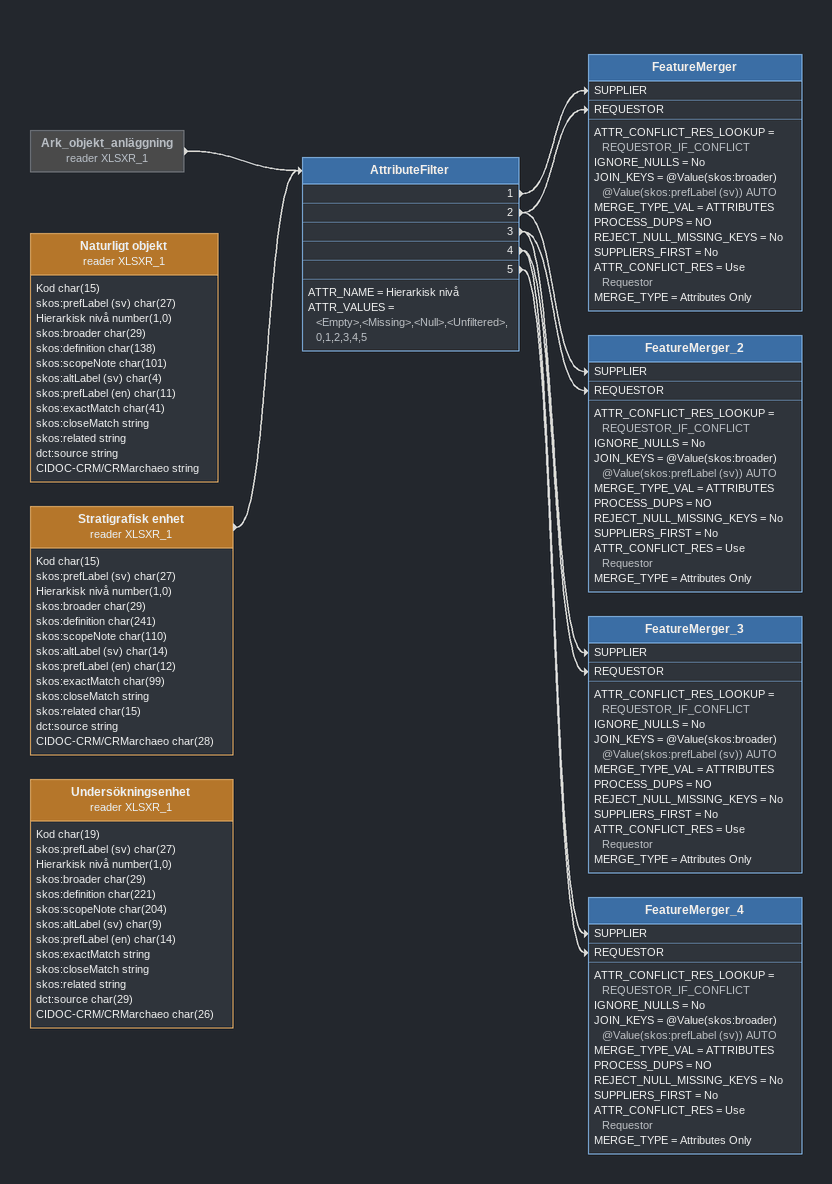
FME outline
Naturligt objekt (reader XLSXR_1)
    attributes: Kod char(15), skos:prefLabel (sv) char(27), Hierarkisk nivå number(1,0), skos:broader char(29), skos:definition char(138), skos:scopeNote char(101), skos:altLabel (sv) char(4), skos:prefLabel (en) char(11), skos:exactMatch char(41), skos:closeMatch string, skos:related string, dct:source string, CIDOC-CRM/CRMarchaeo string
Ark_objekt_anläggning (reader XLSXR_1) [off]
    -> AttributeFilter
Stratigrafisk enhet (reader XLSXR_1)
    attributes: Kod char(15), skos:prefLabel (sv) char(27), Hierarkisk nivå number(1,0), skos:broader char(29), skos:definition char(241), skos:scopeNote char(110), skos:altLabel (sv) char(14), skos:prefLabel (en) char(12), skos:exactMatch char(99), skos:closeMatch string, skos:related char(15), dct:source string, CIDOC-CRM/CRMarchaeo char(28)
    -> AttributeFilter
AttributeFilter
    ATTR_NAME = Hierarkisk nivå
    ATTR_VALUES = <Empty>,<Missing>,<Null>,<Unfiltered>,0,1,2,3,4,5
    1 -> FeatureMerger [SUPPLIER]
    2 -> FeatureMerger [REQUESTOR]
    2 -> FeatureMerger_2 [SUPPLIER]
    3 -> FeatureMerger_2 [REQUESTOR]
    3 -> FeatureMerger_3 [SUPPLIER]
    4 -> FeatureMerger_3 [REQUESTOR]
    4 -> FeatureMerger_4 [SUPPLIER]
    5 -> FeatureMerger_4 [REQUESTOR]
FeatureMerger
    ATTR_CONFLICT_RES_LOOKUP = REQUESTOR_IF_CONFLICT
    IGNORE_NULLS = No
    JOIN_KEYS = @Value(skos:broader) @Value(skos:prefLabel (sv)) AUTO
    MERGE_TYPE_VAL = ATTRIBUTES
    PROCESS_DUPS = NO
    REJECT_NULL_MISSING_KEYS = No
    SUPPLIERS_FIRST = No
    ATTR_CONFLICT_RES = Use Requestor
    MERGE_TYPE = Attributes Only
FeatureMerger_2
    ATTR_CONFLICT_RES_LOOKUP = REQUESTOR_IF_CONFLICT
    IGNORE_NULLS = No
    JOIN_KEYS = @Value(skos:broader) @Value(skos:prefLabel (sv)) AUTO
    MERGE_TYPE_VAL = ATTRIBUTES
    PROCESS_DUPS = NO
    REJECT_NULL_MISSING_KEYS = No
    SUPPLIERS_FIRST = No
    ATTR_CONFLICT_RES = Use Requestor
    MERGE_TYPE = Attributes Only
FeatureMerger_3
    ATTR_CONFLICT_RES_LOOKUP = REQUESTOR_IF_CONFLICT
    IGNORE_NULLS = No
    JOIN_KEYS = @Value(skos:broader) @Value(skos:prefLabel (sv)) AUTO
    MERGE_TYPE_VAL = ATTRIBUTES
    PROCESS_DUPS = NO
    REJECT_NULL_MISSING_KEYS = No
    SUPPLIERS_FIRST = No
    ATTR_CONFLICT_RES = Use Requestor
    MERGE_TYPE = Attributes Only
FeatureMerger_4
    ATTR_CONFLICT_RES_LOOKUP = REQUESTOR_IF_CONFLICT
    IGNORE_NULLS = No
    JOIN_KEYS = @Value(skos:broader) @Value(skos:prefLabel (sv)) AUTO
    MERGE_TYPE_VAL = ATTRIBUTES
    PROCESS_DUPS = NO
    REJECT_NULL_MISSING_KEYS = No
    SUPPLIERS_FIRST = No
    ATTR_CONFLICT_RES = Use Requestor
    MERGE_TYPE = Attributes Only
Undersökningsenhet (reader XLSXR_1)
    attributes: Kod char(19), skos:prefLabel (sv) char(27), Hierarkisk nivå number(1,0), skos:broader char(29), skos:definition char(221), skos:scopeNote char(204), skos:altLabel (sv) char(9), skos:prefLabel (en) char(14), skos:exactMatch string, skos:closeMatch string, skos:related string, dct:source char(29), CIDOC-CRM/CRMarchaeo char(26)
